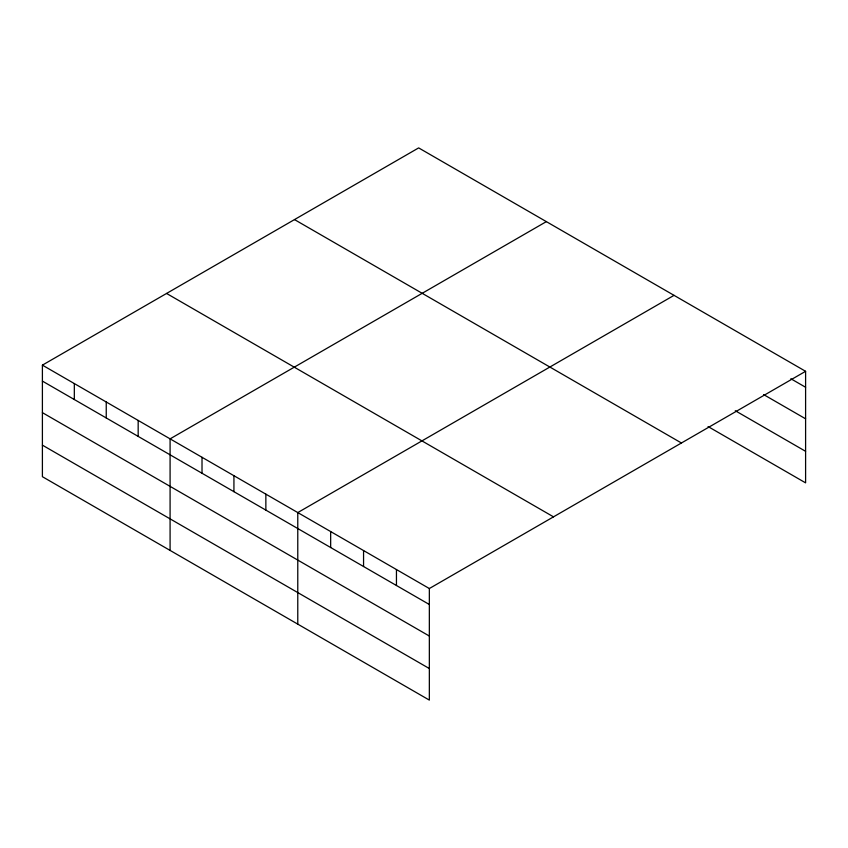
<?xml version="1.0" encoding="UTF-8"?>
<svg xmlns="http://www.w3.org/2000/svg" width="848" height="848" viewBox="0 0 848 848"><rect width="100%" height="100%" fill="white"/><g stroke="black" fill="none" stroke-linecap="round" stroke-linejoin="round"><path stroke-width="1.27" d="M708.069 426.555L805.6 482.862L805.6 371.307L418.658 147.902L42.4 365.138L42.4 476.693L429.342 700.098L429.342 588.533L42.4 365.138M546.356 221.625L170.088 438.861L170.088 550.416M674.043 295.348L297.775 512.584L297.775 624.139M429.342 588.533L805.6 371.307M790.855 378.749L805.6 387.26M763.635 394.585L805.6 418.806M735.28 410.718L805.6 451.316M294.5 219.59L681.432 442.995M166.568 293.45L553.5 516.845M42.4 381.102L429.342 604.497M42.4 412.647L429.342 636.042M42.4 445.147L429.342 668.542M396.451 569.549L396.451 585.512M363.559 550.553L363.559 566.517M330.667 531.569L330.667 547.532M265.859 494.151L265.859 510.114M233.931 475.717L233.931 491.681M202.015 457.295L202.015 473.248M138.171 420.428L138.171 436.391M106.244 401.994L106.244 417.958M74.327 383.572L74.327 399.525"/></g></svg>
